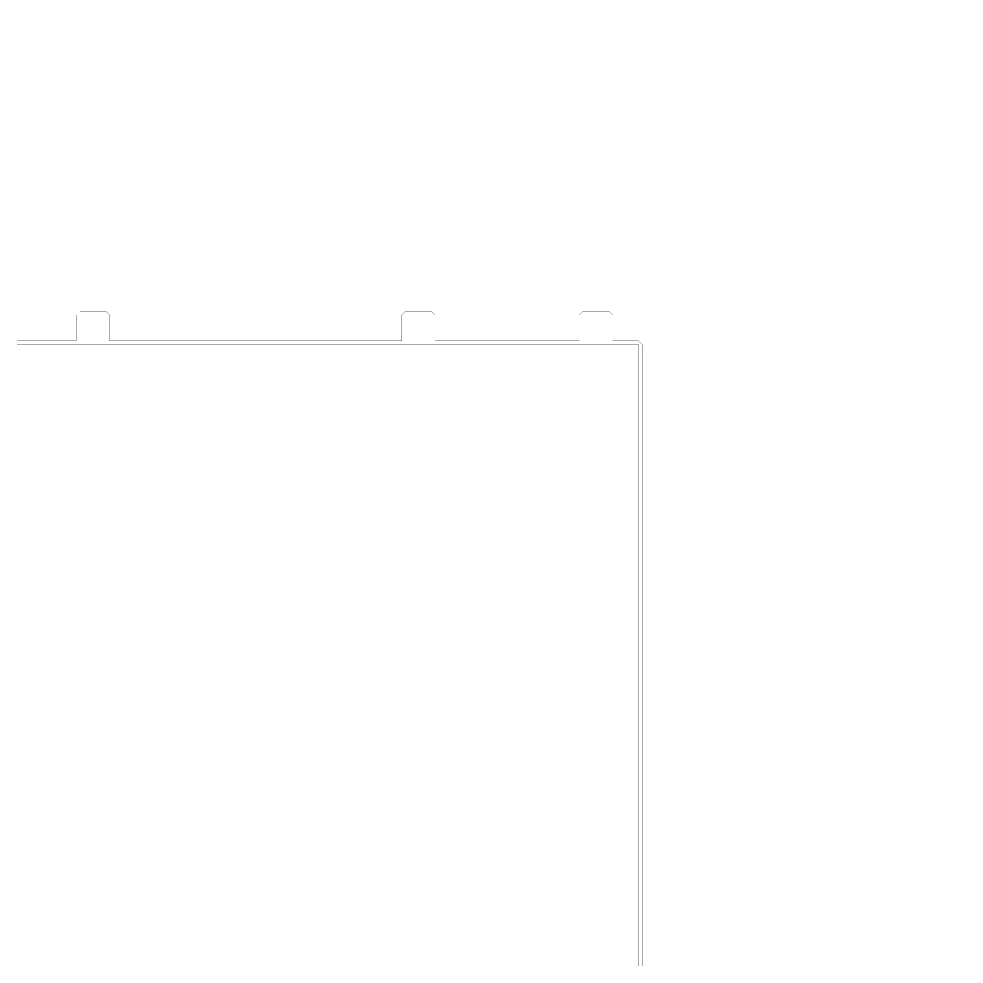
# Model space of a CAD drawing. Header units: metres. Extents: x 0 to 4990, y -4990 to 0.
# Drawn here: x 2495 to 4990, y -2495 to 0 of the extents above; entities that cross this region are included whole.
import ezdxf

# ---------------------------------------------------------------- set-up
doc = ezdxf.new("R2010")
doc.units = ezdxf.units.M
doc.layers.add('conductor', color=1, linetype='Continuous')
doc.layers.add('substrate', color=5, linetype='Continuous')

msp = doc.modelspace()

# ---------------------------------------------------------------- linework, layer by layer
at = {"layer": 'conductor', "const_width": 0.5}
msp.add_lwpolyline([(4130.859375, -2500), (4130.859375, -2490.234375), (4130.859375, -2480.46875), (4130.859375, -2470.703125), (4130.859375, -2460.9375), (4130.859375, -2451.171875), (4130.859375, -2441.40625), (4130.859375, -2431.640625), (4130.859375, -2421.875), (4130.859375, -2412.109375), (4130.859375, -2402.34375), (4130.859375, -2392.578125), (4130.859375, -2382.8125), (4130.859375, -2373.046875), (4130.859375, -2363.28125), (4130.859375, -2353.515625), (4130.859375, -2343.75), (4130.859375, -2333.984375), (4130.859375, -2324.21875), (4130.859375, -2314.453125), (4130.859375, -2304.6875), (4130.859375, -2294.921875), (4130.859375, -2285.15625), (4130.859375, -2275.390625), (4130.859375, -2265.625), (4130.859375, -2255.859375), (4130.859375, -2246.09375), (4130.859375, -2236.328125), (4130.859375, -2226.5625), (4130.859375, -2216.796875), (4130.859375, -2207.03125), (4130.859375, -2197.265625), (4130.859375, -2187.5), (4130.859375, -2177.734375), (4130.859375, -2167.96875), (4130.859375, -2158.203125), (4130.859375, -2148.4375), (4130.859375, -2138.671875), (4130.859375, -2128.90625), (4130.859375, -2119.140625), (4130.859375, -2109.375), (4130.859375, -2099.609375), (4130.859375, -2089.84375), (4130.859375, -2080.078125), (4130.859375, -2070.3125), (4130.859375, -2060.546875), (4130.859375, -2050.78125), (4130.859375, -2041.015625), (4130.859375, -2031.25), (4130.859375, -2021.484375), (4130.859375, -2011.71875), (4130.859375, -2001.953125), (4130.859375, -1992.1875), (4130.859375, -1982.421875), (4130.859375, -1972.65625), (4130.859375, -1962.890625), (4130.859375, -1953.125), (4130.859375, -1943.359375), (4130.859375, -1933.59375), (4130.859375, -1923.828125), (4130.859375, -1914.0625), (4130.859375, -1904.296875), (4130.859375, -1894.53125), (4130.859375, -1884.765625), (4130.859375, -1875), (4130.859375, -1865.234375), (4130.859375, -1855.46875), (4130.859375, -1845.703125), (4130.859375, -1835.9375), (4130.859375, -1826.171875), (4130.859375, -1816.40625), (4130.859375, -1806.640625), (4130.859375, -1796.875), (4130.859375, -1787.109375), (4130.859375, -1777.34375), (4130.859375, -1767.578125), (4130.859375, -1757.8125), (4130.859375, -1748.046875), (4130.859375, -1738.28125), (4130.859375, -1728.515625), (4130.859375, -1718.75), (4130.859375, -1708.984375), (4130.859375, -1699.21875), (4130.859375, -1689.453125), (4130.859375, -1679.6875), (4130.859375, -1669.921875), (4130.859375, -1660.15625), (4130.859375, -1650.390625), (4130.859375, -1640.625), (4130.859375, -1630.859375), (4130.859375, -1621.09375), (4130.859375, -1611.328125), (4130.859375, -1601.5625), (4130.859375, -1591.796875), (4130.859375, -1582.03125), (4130.859375, -1572.265625), (4130.859375, -1562.5), (4130.859375, -1552.734375), (4130.859375, -1542.96875), (4130.859375, -1533.203125), (4130.859375, -1523.4375), (4130.859375, -1513.671875), (4130.859375, -1503.90625), (4130.859375, -1494.140625), (4130.859375, -1484.375), (4130.859375, -1474.609375), (4130.859375, -1464.84375), (4130.859375, -1455.078125), (4130.859375, -1445.3125), (4130.859375, -1435.546875), (4130.859375, -1425.78125), (4130.859375, -1416.015625), (4130.859375, -1406.25), (4130.859375, -1396.484375), (4130.859375, -1386.71875), (4130.859375, -1376.953125), (4130.859375, -1367.1875), (4130.859375, -1357.421875), (4130.859375, -1347.65625), (4130.859375, -1337.890625), (4130.859375, -1328.125), (4130.859375, -1318.359375), (4130.859375, -1308.59375), (4130.859375, -1298.828125), (4130.859375, -1289.0625), (4130.859375, -1279.296875), (4130.859375, -1269.53125), (4130.859375, -1259.765625), (4130.859375, -1250), (4130.859375, -1240.234375), (4130.859375, -1230.46875), (4130.859375, -1220.703125), (4130.859375, -1210.9375), (4130.859375, -1201.171875), (4130.859375, -1191.40625), (4130.859375, -1181.640625), (4130.859375, -1171.875), (4130.859375, -1162.109375), (4130.859375, -1152.34375), (4130.859375, -1142.578125), (4130.859375, -1132.8125), (4130.859375, -1123.046875), (4130.859375, -1113.28125), (4130.859375, -1103.515625), (4130.859375, -1093.75), (4130.859375, -1083.984375), (4130.859375, -1074.21875), (4130.859375, -1064.453125), (4130.859375, -1054.6875), (4130.859375, -1044.921875), (4130.859375, -1035.15625), (4130.859375, -1025.390625), (4130.859375, -1015.625), (4130.859375, -1005.859375), (4130.859375, -996.09375), (4130.859375, -986.328125), (4130.859375, -976.5625), (4130.859375, -966.796875), (4130.859375, -957.03125), (4130.859375, -947.265625), (4130.859375, -937.5), (4130.859375, -927.734375), (4130.859375, -917.96875), (4130.859375, -908.203125), (4130.859375, -898.4375), (4130.859375, -888.671875), (4130.859375, -878.90625), (4130.859375, -869.140625), (4130.859375, -859.375), (4121.09375, -859.375), (4111.328125, -859.375), (4101.5625, -859.375), (4091.796875, -859.375), (4082.03125, -859.375), (4072.265625, -859.375), (4062.5, -859.375), (4052.734375, -859.375), (4042.96875, -859.375), (4033.203125, -859.375), (4023.4375, -859.375), (4013.671875, -859.375), (4003.90625, -859.375), (3994.140625, -859.375), (3984.375, -859.375), (3974.609375, -859.375), (3964.84375, -859.375), (3955.078125, -859.375), (3945.3125, -859.375), (3935.546875, -859.375), (3925.78125, -859.375), (3916.015625, -859.375), (3906.25, -859.375), (3896.484375, -859.375), (3886.71875, -859.375), (3876.953125, -859.375), (3867.1875, -859.375), (3857.421875, -859.375), (3847.65625, -859.375), (3837.890625, -859.375), (3828.125, -859.375), (3818.359375, -859.375), (3808.59375, -859.375), (3798.828125, -859.375), (3789.0625, -859.375), (3779.296875, -859.375), (3769.53125, -859.375), (3759.765625, -859.375), (3750, -859.375), (3740.234375, -859.375), (3730.46875, -859.375), (3720.703125, -859.375), (3710.9375, -859.375), (3701.171875, -859.375), (3691.40625, -859.375), (3681.640625, -859.375), (3671.875, -859.375), (3662.109375, -859.375), (3652.34375, -859.375), (3642.578125, -859.375), (3632.8125, -859.375), (3623.046875, -859.375), (3613.28125, -859.375), (3603.515625, -859.375), (3593.75, -859.375), (3583.984375, -859.375), (3574.21875, -859.375), (3564.453125, -859.375), (3554.6875, -859.375), (3544.921875, -859.375), (3535.15625, -859.375), (3525.390625, -859.375), (3515.625, -859.375), (3505.859375, -859.375), (3496.09375, -859.375), (3486.328125, -859.375), (3476.5625, -859.375), (3466.796875, -859.375), (3457.03125, -859.375), (3447.265625, -859.375), (3437.5, -859.375), (3427.734375, -859.375), (3417.96875, -859.375), (3408.203125, -859.375), (3398.4375, -859.375), (3388.671875, -859.375), (3378.90625, -859.375), (3369.140625, -859.375), (3359.375, -859.375), (3349.609375, -859.375), (3339.84375, -859.375), (3330.078125, -859.375), (3320.3125, -859.375), (3310.546875, -859.375), (3300.78125, -859.375), (3291.015625, -859.375), (3281.25, -859.375), (3271.484375, -859.375), (3261.71875, -859.375), (3251.953125, -859.375), (3242.1875, -859.375), (3232.421875, -859.375), (3222.65625, -859.375), (3212.890625, -859.375), (3203.125, -859.375), (3193.359375, -859.375), (3183.59375, -859.375), (3173.828125, -859.375), (3164.0625, -859.375), (3154.296875, -859.375), (3144.53125, -859.375), (3134.765625, -859.375), (3125, -859.375), (3115.234375, -859.375), (3105.46875, -859.375), (3095.703125, -859.375), (3085.9375, -859.375), (3076.171875, -859.375), (3066.40625, -859.375), (3056.640625, -859.375), (3046.875, -859.375), (3037.109375, -859.375), (3027.34375, -859.375), (3017.578125, -859.375), (3007.8125, -859.375), (2998.046875, -859.375), (2988.28125, -859.375), (2978.515625, -859.375), (2968.75, -859.375), (2958.984375, -859.375), (2949.21875, -859.375), (2939.453125, -859.375), (2929.6875, -859.375), (2919.921875, -859.375), (2910.15625, -859.375), (2900.390625, -859.375), (2890.625, -859.375), (2880.859375, -859.375), (2871.09375, -859.375), (2861.328125, -859.375), (2851.5625, -859.375), (2841.796875, -859.375), (2832.03125, -859.375), (2822.265625, -859.375), (2812.5, -859.375), (2802.734375, -859.375), (2792.96875, -859.375), (2783.203125, -859.375), (2773.4375, -859.375), (2763.671875, -859.375), (2753.90625, -859.375), (2744.140625, -859.375), (2734.375, -859.375), (2724.609375, -859.375), (2714.84375, -859.375), (2705.078125, -859.375), (2695.3125, -859.375), (2685.546875, -859.375), (2675.78125, -859.375), (2666.015625, -859.375), (2656.25, -859.375), (2646.484375, -859.375), (2636.71875, -859.375), (2626.953125, -859.375), (2617.1875, -859.375), (2607.421875, -859.375), (2597.65625, -859.375), (2587.890625, -859.375), (2578.125, -859.375), (2568.359375, -859.375), (2558.59375, -859.375), (2548.828125, -859.375), (2539.0625, -859.375), (2529.296875, -859.375), (2519.53125, -859.375), (2509.765625, -859.375), (2500, -859.375), (2490.234375, -859.375)], dxfattribs=at)
at = {"layer": 'substrate', "const_width": 0.5}
for points in [[(4990.234375, -2500), (4990.234375, -2490.234375), (4990.234375, -2480.46875), (4990.234375, -2470.703125), (4990.234375, -2460.9375), (4990.234375, -2451.171875), (4990.234375, -2441.40625), (4990.234375, -2431.640625), (4990.234375, -2421.875), (4990.234375, -2412.109375), (4990.234375, -2402.34375), (4990.234375, -2392.578125), (4990.234375, -2382.8125), (4990.234375, -2373.046875), (4990.234375, -2363.28125), (4990.234375, -2353.515625), (4990.234375, -2343.75), (4990.234375, -2333.984375), (4990.234375, -2324.21875), (4990.234375, -2314.453125), (4990.234375, -2304.6875), (4990.234375, -2294.921875), (4990.234375, -2285.15625), (4990.234375, -2275.390625), (4990.234375, -2265.625), (4990.234375, -2255.859375), (4990.234375, -2246.09375), (4990.234375, -2236.328125), (4990.234375, -2226.5625), (4990.234375, -2216.796875), (4990.234375, -2207.03125), (4990.234375, -2197.265625), (4990.234375, -2187.5), (4990.234375, -2177.734375), (4990.234375, -2167.96875), (4990.234375, -2158.203125), (4990.234375, -2148.4375), (4990.234375, -2138.671875), (4990.234375, -2128.90625), (4990.234375, -2119.140625), (4990.234375, -2109.375), (4990.234375, -2099.609375), (4990.234375, -2089.84375), (4990.234375, -2080.078125), (4990.234375, -2070.3125), (4990.234375, -2060.546875), (4990.234375, -2050.78125), (4990.234375, -2041.015625), (4990.234375, -2031.25), (4990.234375, -2021.484375), (4990.234375, -2011.71875), (4990.234375, -2001.953125), (4990.234375, -1992.1875), (4990.234375, -1982.421875), (4990.234375, -1972.65625), (4990.234375, -1962.890625), (4990.234375, -1953.125), (4990.234375, -1943.359375), (4990.234375, -1933.59375), (4990.234375, -1923.828125), (4990.234375, -1914.0625), (4990.234375, -1904.296875), (4990.234375, -1894.53125), (4990.234375, -1884.765625), (4990.234375, -1875), (4990.234375, -1865.234375), (4990.234375, -1855.46875), (4990.234375, -1845.703125), (4990.234375, -1835.9375), (4990.234375, -1826.171875), (4990.234375, -1816.40625), (4990.234375, -1806.640625), (4990.234375, -1796.875), (4990.234375, -1787.109375), (4990.234375, -1777.34375), (4990.234375, -1767.578125), (4990.234375, -1757.8125), (4990.234375, -1748.046875), (4990.234375, -1738.28125), (4990.234375, -1728.515625), (4990.234375, -1718.75), (4990.234375, -1708.984375), (4990.234375, -1699.21875), (4990.234375, -1689.453125), (4990.234375, -1679.6875), (4990.234375, -1669.921875), (4990.234375, -1660.15625), (4990.234375, -1650.390625), (4990.234375, -1640.625), (4990.234375, -1630.859375), (4990.234375, -1621.09375), (4990.234375, -1611.328125), (4990.234375, -1601.5625), (4990.234375, -1591.796875), (4990.234375, -1582.03125), (4990.234375, -1572.265625), (4990.234375, -1562.5), (4990.234375, -1552.734375), (4990.234375, -1542.96875), (4990.234375, -1533.203125), (4990.234375, -1523.4375), (4990.234375, -1513.671875), (4990.234375, -1503.90625), (4990.234375, -1494.140625), (4990.234375, -1484.375), (4990.234375, -1474.609375), (4990.234375, -1464.84375), (4990.234375, -1455.078125), (4990.234375, -1445.3125), (4990.234375, -1435.546875), (4990.234375, -1425.78125), (4990.234375, -1416.015625), (4990.234375, -1406.25), (4990.234375, -1396.484375), (4990.234375, -1386.71875), (4990.234375, -1376.953125), (4990.234375, -1367.1875), (4990.234375, -1357.421875), (4990.234375, -1347.65625), (4990.234375, -1337.890625), (4990.234375, -1328.125), (4990.234375, -1318.359375), (4990.234375, -1308.59375), (4990.234375, -1298.828125), (4990.234375, -1289.0625), (4990.234375, -1279.296875), (4990.234375, -1269.53125), (4990.234375, -1259.765625), (4990.234375, -1250), (4990.234375, -1240.234375), (4990.234375, -1230.46875), (4990.234375, -1220.703125), (4990.234375, -1210.9375), (4990.234375, -1201.171875), (4990.234375, -1191.40625), (4990.234375, -1181.640625), (4990.234375, -1171.875), (4990.234375, -1162.109375), (4990.234375, -1152.34375), (4990.234375, -1142.578125), (4990.234375, -1132.8125), (4990.234375, -1123.046875), (4990.234375, -1113.28125), (4990.234375, -1103.515625), (4990.234375, -1093.75), (4990.234375, -1083.984375), (4990.234375, -1074.21875), (4990.234375, -1064.453125), (4990.234375, -1054.6875), (4990.234375, -1044.921875), (4990.234375, -1035.15625), (4990.234375, -1025.390625), (4990.234375, -1015.625), (4990.234375, -1005.859375), (4990.234375, -996.09375), (4990.234375, -986.328125), (4990.234375, -976.5625), (4990.234375, -966.796875), (4990.234375, -957.03125), (4990.234375, -947.265625), (4990.234375, -937.5), (4990.234375, -927.734375), (4990.234375, -917.96875), (4990.234375, -908.203125), (4990.234375, -898.4375), (4990.234375, -888.671875), (4990.234375, -878.90625), (4990.234375, -869.140625), (4990.234375, -859.375), (4990.234375, -849.609375), (4990.234375, -839.84375), (4990.234375, -830.078125), (4990.234375, -820.3125), (4990.234375, -810.546875), (4990.234375, -800.78125), (4990.234375, -791.015625), (4990.234375, -781.25), (4990.234375, -771.484375), (4990.234375, -761.71875), (4990.234375, -751.953125), (4990.234375, -742.1875), (4990.234375, -732.421875), (4990.234375, -722.65625), (4990.234375, -712.890625), (4990.234375, -703.125), (4990.234375, -693.359375), (4990.234375, -683.59375), (4990.234375, -673.828125), (4990.234375, -664.0625), (4990.234375, -654.296875), (4990.234375, -644.53125), (4990.234375, -634.765625), (4990.234375, -625), (4990.234375, -615.234375), (4990.234375, -605.46875), (4990.234375, -595.703125), (4990.234375, -585.9375), (4990.234375, -576.171875), (4990.234375, -566.40625), (4990.234375, -556.640625), (4990.234375, -546.875), (4990.234375, -537.109375), (4990.234375, -527.34375), (4990.234375, -517.578125), (4990.234375, -507.8125), (4990.234375, -498.046875), (4990.234375, -488.28125), (4990.234375, -478.515625), (4990.234375, -468.75), (4990.234375, -458.984375), (4990.234375, -449.21875), (4990.234375, -439.453125), (4990.234375, -429.6875), (4990.234375, -419.921875), (4990.234375, -410.15625), (4990.234375, -400.390625), (4990.234375, -390.625), (4990.234375, -380.859375), (4990.234375, -371.09375), (4990.234375, -361.328125), (4990.234375, -351.5625), (4990.234375, -341.796875), (4990.234375, -332.03125), (4990.234375, -322.265625), (4990.234375, -312.5), (4990.234375, -302.734375), (4990.234375, -292.96875), (4990.234375, -283.203125), (4990.234375, -273.4375), (4990.234375, -263.671875), (4990.234375, -253.90625), (4990.234375, -244.140625), (4990.234375, -234.375), (4990.234375, -224.609375), (4990.234375, -214.84375), (4990.234375, -205.078125), (4990.234375, -195.3125), (4990.234375, -185.546875), (4990.234375, -175.78125), (4990.234375, -166.015625), (4990.234375, -156.25), (4990.234375, -146.484375), (4990.234375, -136.71875), (4990.234375, -126.953125), (4990.234375, -117.1875), (4990.234375, -107.421875), (4990.234375, -97.65625), (4990.234375, -87.890625), (4990.234375, -78.125), (4990.234375, -68.359375), (4990.234375, -58.59375), (4990.234375, -48.828125), (4990.234375, -39.0625), (4990.234375, -29.296875), (4990.234375, -19.53125), (4990.234375, -9.765625), (4990.234375, 0), (4980.46875, 0), (4970.703125, 0), (4960.9375, 0), (4951.171875, 0), (4941.40625, 0), (4931.640625, 0), (4921.875, 0), (4912.109375, 0), (4902.34375, 0), (4892.578125, 0), (4882.8125, 0), (4873.046875, 0), (4863.28125, 0), (4853.515625, 0), (4843.75, 0), (4833.984375, 0), (4824.21875, 0), (4814.453125, 0), (4804.6875, 0), (4794.921875, 0), (4785.15625, 0), (4775.390625, 0), (4765.625, 0), (4755.859375, 0), (4746.09375, 0), (4736.328125, 0), (4726.5625, 0), (4716.796875, 0), (4707.03125, 0), (4697.265625, 0), (4687.5, 0), (4677.734375, 0), (4667.96875, 0), (4658.203125, 0), (4648.4375, 0), (4638.671875, 0), (4628.90625, 0), (4619.140625, 0), (4609.375, 0), (4599.609375, 0), (4589.84375, 0), (4580.078125, 0), (4570.3125, 0), (4560.546875, 0), (4550.78125, 0), (4541.015625, 0), (4531.25, 0), (4521.484375, 0), (4511.71875, 0), (4501.953125, 0), (4492.1875, 0), (4482.421875, 0), (4472.65625, 0), (4462.890625, 0), (4453.125, 0), (4443.359375, 0), (4433.59375, 0), (4423.828125, 0), (4414.0625, 0), (4404.296875, 0), (4394.53125, 0), (4384.765625, 0), (4375, 0), (4365.234375, 0), (4355.46875, 0), (4345.703125, 0), (4335.9375, 0), (4326.171875, 0), (4316.40625, 0), (4306.640625, 0), (4296.875, 0), (4287.109375, 0), (4277.34375, 0), (4267.578125, 0), (4257.8125, 0), (4248.046875, 0), (4238.28125, 0), (4228.515625, 0), (4218.75, 0), (4208.984375, 0), (4199.21875, 0), (4189.453125, 0), (4179.6875, 0), (4169.921875, 0), (4160.15625, 0), (4150.390625, 0), (4140.625, 0), (4130.859375, 0), (4121.09375, 0), (4111.328125, 0), (4101.5625, 0), (4091.796875, 0), (4082.03125, 0), (4072.265625, 0), (4062.5, 0), (4052.734375, 0), (4042.96875, 0), (4033.203125, 0), (4023.4375, 0), (4013.671875, 0), (4003.90625, 0), (3994.140625, 0), (3984.375, 0), (3974.609375, 0), (3964.84375, 0), (3955.078125, 0), (3945.3125, 0), (3935.546875, 0), (3925.78125, 0), (3916.015625, 0), (3906.25, 0), (3896.484375, 0), (3886.71875, 0), (3876.953125, 0), (3867.1875, 0), (3857.421875, 0), (3847.65625, 0), (3837.890625, 0), (3828.125, 0), (3818.359375, 0), (3808.59375, 0), (3798.828125, 0), (3789.0625, 0), (3779.296875, 0), (3769.53125, 0), (3759.765625, 0), (3750, 0), (3740.234375, 0), (3730.46875, 0), (3720.703125, 0), (3710.9375, 0), (3701.171875, 0), (3691.40625, 0), (3681.640625, 0), (3671.875, 0), (3662.109375, 0), (3652.34375, 0), (3642.578125, 0), (3632.8125, 0), (3623.046875, 0), (3613.28125, 0), (3603.515625, 0), (3593.75, 0), (3583.984375, 0), (3574.21875, 0), (3564.453125, 0), (3554.6875, 0), (3544.921875, 0), (3535.15625, 0), (3525.390625, 0), (3515.625, 0), (3505.859375, 0), (3496.09375, 0), (3486.328125, 0), (3476.5625, 0), (3466.796875, 0), (3457.03125, 0), (3447.265625, 0), (3437.5, 0), (3427.734375, 0), (3417.96875, 0), (3408.203125, 0), (3398.4375, 0), (3388.671875, 0), (3378.90625, 0), (3369.140625, 0), (3359.375, 0), (3349.609375, 0), (3339.84375, 0), (3330.078125, 0), (3320.3125, 0), (3310.546875, 0), (3300.78125, 0), (3291.015625, 0), (3281.25, 0), (3271.484375, 0), (3261.71875, 0), (3251.953125, 0), (3242.1875, 0), (3232.421875, 0), (3222.65625, 0), (3212.890625, 0), (3203.125, 0), (3193.359375, 0), (3183.59375, 0), (3173.828125, 0), (3164.0625, 0), (3154.296875, 0), (3144.53125, 0), (3134.765625, 0), (3125, 0), (3115.234375, 0), (3105.46875, 0), (3095.703125, 0), (3085.9375, 0), (3076.171875, 0), (3066.40625, 0), (3056.640625, 0), (3046.875, 0), (3037.109375, 0), (3027.34375, 0), (3017.578125, 0), (3007.8125, 0), (2998.046875, 0), (2988.28125, 0), (2978.515625, 0), (2968.75, 0), (2958.984375, 0), (2949.21875, 0), (2939.453125, 0), (2929.6875, 0), (2919.921875, 0), (2910.15625, 0), (2900.390625, 0), (2890.625, 0), (2880.859375, 0), (2871.09375, 0), (2861.328125, 0), (2851.5625, 0), (2841.796875, 0), (2832.03125, 0), (2822.265625, 0), (2812.5, 0), (2802.734375, 0), (2792.96875, 0), (2783.203125, 0), (2773.4375, 0), (2763.671875, 0), (2753.90625, 0), (2744.140625, 0), (2734.375, 0), (2724.609375, 0), (2714.84375, 0), (2705.078125, 0), (2695.3125, 0), (2685.546875, 0), (2675.78125, 0), (2666.015625, 0), (2656.25, 0), (2646.484375, 0), (2636.71875, 0), (2626.953125, 0), (2617.1875, 0), (2607.421875, 0), (2597.65625, 0), (2587.890625, 0), (2578.125, 0), (2568.359375, 0), (2558.59375, 0), (2548.828125, 0), (2539.0625, 0), (2529.296875, 0), (2519.53125, 0), (2509.765625, 0), (2500, 0), (2490.234375, 0)], [(2490.234375, -849.609375), (2500, -849.609375), (2509.765625, -849.609375), (2519.53125, -849.609375), (2529.296875, -849.609375), (2539.0625, -849.609375), (2548.828125, -849.609375), (2558.59375, -849.609375), (2568.359375, -849.609375), (2578.125, -849.609375), (2587.890625, -849.609375), (2597.65625, -849.609375), (2607.421875, -849.609375), (2617.1875, -849.609375), (2626.953125, -849.609375), (2636.71875, -849.609375), (2646.484375, -849.609375), (2646.484375, -839.84375), (2646.484375, -830.078125), (2646.484375, -820.3125), (2646.484375, -810.546875), (2646.484375, -800.78125), (2646.484375, -791.015625), (2646.484375, -781.25), (2656.25, -771.484375), (2666.015625, -771.484375), (2675.78125, -771.484375), (2685.546875, -771.484375), (2695.3125, -771.484375), (2705.078125, -771.484375), (2714.84375, -771.484375), (2724.609375, -771.484375), (2734.375, -781.25), (2734.375, -791.015625), (2734.375, -800.78125), (2734.375, -810.546875), (2734.375, -820.3125), (2734.375, -830.078125), (2734.375, -839.84375), (2734.375, -849.609375), (2744.140625, -849.609375), (2753.90625, -849.609375), (2763.671875, -849.609375), (2773.4375, -849.609375), (2783.203125, -849.609375), (2792.96875, -849.609375), (2802.734375, -849.609375), (2812.5, -849.609375), (2822.265625, -849.609375), (2832.03125, -849.609375), (2841.796875, -849.609375), (2851.5625, -849.609375), (2861.328125, -849.609375), (2871.09375, -849.609375), (2880.859375, -849.609375), (2890.625, -849.609375), (2900.390625, -849.609375), (2910.15625, -849.609375), (2919.921875, -849.609375), (2929.6875, -849.609375), (2939.453125, -849.609375), (2949.21875, -849.609375), (2958.984375, -849.609375), (2968.75, -849.609375), (2978.515625, -849.609375), (2988.28125, -849.609375), (2998.046875, -849.609375), (3007.8125, -849.609375), (3017.578125, -849.609375), (3027.34375, -849.609375), (3037.109375, -849.609375), (3046.875, -849.609375), (3056.640625, -849.609375), (3066.40625, -849.609375), (3076.171875, -849.609375), (3085.9375, -849.609375), (3095.703125, -849.609375), (3105.46875, -849.609375), (3115.234375, -849.609375), (3125, -849.609375), (3134.765625, -849.609375), (3144.53125, -849.609375), (3154.296875, -849.609375), (3164.0625, -849.609375), (3173.828125, -849.609375), (3183.59375, -849.609375), (3193.359375, -849.609375), (3203.125, -849.609375), (3212.890625, -849.609375), (3222.65625, -849.609375), (3232.421875, -849.609375), (3242.1875, -849.609375), (3251.953125, -849.609375), (3261.71875, -849.609375), (3271.484375, -849.609375), (3281.25, -849.609375), (3291.015625, -849.609375), (3300.78125, -849.609375), (3310.546875, -849.609375), (3320.3125, -849.609375), (3330.078125, -849.609375), (3339.84375, -849.609375), (3349.609375, -849.609375), (3359.375, -849.609375), (3369.140625, -849.609375), (3378.90625, -849.609375), (3388.671875, -849.609375), (3398.4375, -849.609375), (3408.203125, -849.609375), (3417.96875, -849.609375), (3427.734375, -849.609375), (3437.5, -849.609375), (3447.265625, -849.609375), (3457.03125, -849.609375), (3466.796875, -849.609375), (3476.5625, -849.609375), (3486.328125, -849.609375), (3496.09375, -849.609375), (3505.859375, -849.609375), (3505.859375, -839.84375), (3505.859375, -830.078125), (3505.859375, -820.3125), (3505.859375, -810.546875), (3505.859375, -800.78125), (3505.859375, -791.015625), (3505.859375, -781.25), (3515.625, -771.484375), (3525.390625, -771.484375), (3535.15625, -771.484375), (3544.921875, -771.484375), (3554.6875, -771.484375), (3564.453125, -771.484375), (3574.21875, -771.484375), (3583.984375, -771.484375), (3593.75, -781.25), (3593.75, -791.015625), (3593.75, -800.78125), (3593.75, -810.546875), (3593.75, -820.3125), (3593.75, -830.078125), (3593.75, -839.84375), (3593.75, -849.609375), (3603.515625, -849.609375), (3613.28125, -849.609375), (3623.046875, -849.609375), (3632.8125, -849.609375), (3642.578125, -849.609375), (3652.34375, -849.609375), (3662.109375, -849.609375), (3671.875, -849.609375), (3681.640625, -849.609375), (3691.40625, -849.609375), (3701.171875, -849.609375), (3710.9375, -849.609375), (3720.703125, -849.609375), (3730.46875, -849.609375), (3740.234375, -849.609375), (3750, -849.609375), (3759.765625, -849.609375), (3769.53125, -849.609375), (3779.296875, -849.609375), (3789.0625, -849.609375), (3798.828125, -849.609375), (3808.59375, -849.609375), (3818.359375, -849.609375), (3828.125, -849.609375), (3837.890625, -849.609375), (3847.65625, -849.609375), (3857.421875, -849.609375), (3867.1875, -849.609375), (3876.953125, -849.609375), (3886.71875, -849.609375), (3896.484375, -849.609375), (3906.25, -849.609375), (3916.015625, -849.609375), (3925.78125, -849.609375), (3935.546875, -849.609375), (3945.3125, -849.609375), (3955.078125, -849.609375), (3964.84375, -849.609375), (3974.609375, -849.609375), (3974.609375, -839.84375), (3974.609375, -830.078125), (3974.609375, -820.3125), (3974.609375, -810.546875), (3974.609375, -800.78125), (3974.609375, -791.015625), (3974.609375, -781.25), (3984.375, -771.484375), (3994.140625, -771.484375), (4003.90625, -771.484375), (4013.671875, -771.484375), (4023.4375, -771.484375), (4033.203125, -771.484375), (4042.96875, -771.484375), (4052.734375, -771.484375), (4062.5, -781.25), (4062.5, -791.015625), (4062.5, -800.78125), (4062.5, -810.546875), (4062.5, -820.3125), (4062.5, -830.078125), (4062.5, -839.84375), (4062.5, -849.609375), (4072.265625, -849.609375), (4082.03125, -849.609375), (4091.796875, -849.609375), (4101.5625, -849.609375), (4111.328125, -849.609375), (4121.09375, -849.609375), (4130.859375, -849.609375), (4140.625, -859.375), (4140.625, -869.140625), (4140.625, -878.90625), (4140.625, -888.671875), (4140.625, -898.4375), (4140.625, -908.203125), (4140.625, -917.96875), (4140.625, -927.734375), (4140.625, -937.5), (4140.625, -947.265625), (4140.625, -957.03125), (4140.625, -966.796875), (4140.625, -976.5625), (4140.625, -986.328125), (4140.625, -996.09375), (4140.625, -1005.859375), (4140.625, -1015.625), (4140.625, -1025.390625), (4140.625, -1035.15625), (4140.625, -1044.921875), (4140.625, -1054.6875), (4140.625, -1064.453125), (4140.625, -1074.21875), (4140.625, -1083.984375), (4140.625, -1093.75), (4140.625, -1103.515625), (4140.625, -1113.28125), (4140.625, -1123.046875), (4140.625, -1132.8125), (4140.625, -1142.578125), (4140.625, -1152.34375), (4140.625, -1162.109375), (4140.625, -1171.875), (4140.625, -1181.640625), (4140.625, -1191.40625), (4140.625, -1201.171875), (4140.625, -1210.9375), (4140.625, -1220.703125), (4140.625, -1230.46875), (4140.625, -1240.234375), (4140.625, -1250), (4140.625, -1259.765625), (4140.625, -1269.53125), (4140.625, -1279.296875), (4140.625, -1289.0625), (4140.625, -1298.828125), (4140.625, -1308.59375), (4140.625, -1318.359375), (4140.625, -1328.125), (4140.625, -1337.890625), (4140.625, -1347.65625), (4140.625, -1357.421875), (4140.625, -1367.1875), (4140.625, -1376.953125), (4140.625, -1386.71875), (4140.625, -1396.484375), (4140.625, -1406.25), (4140.625, -1416.015625), (4140.625, -1425.78125), (4140.625, -1435.546875), (4140.625, -1445.3125), (4140.625, -1455.078125), (4140.625, -1464.84375), (4140.625, -1474.609375), (4140.625, -1484.375), (4140.625, -1494.140625), (4140.625, -1503.90625), (4140.625, -1513.671875), (4140.625, -1523.4375), (4140.625, -1533.203125), (4140.625, -1542.96875), (4140.625, -1552.734375), (4140.625, -1562.5), (4140.625, -1572.265625), (4140.625, -1582.03125), (4140.625, -1591.796875), (4140.625, -1601.5625), (4140.625, -1611.328125), (4140.625, -1621.09375), (4140.625, -1630.859375), (4140.625, -1640.625), (4140.625, -1650.390625), (4140.625, -1660.15625), (4140.625, -1669.921875), (4140.625, -1679.6875), (4140.625, -1689.453125), (4140.625, -1699.21875), (4140.625, -1708.984375), (4140.625, -1718.75), (4140.625, -1728.515625), (4140.625, -1738.28125), (4140.625, -1748.046875), (4140.625, -1757.8125), (4140.625, -1767.578125), (4140.625, -1777.34375), (4140.625, -1787.109375), (4140.625, -1796.875), (4140.625, -1806.640625), (4140.625, -1816.40625), (4140.625, -1826.171875), (4140.625, -1835.9375), (4140.625, -1845.703125), (4140.625, -1855.46875), (4140.625, -1865.234375), (4140.625, -1875), (4140.625, -1884.765625), (4140.625, -1894.53125), (4140.625, -1904.296875), (4140.625, -1914.0625), (4140.625, -1923.828125), (4140.625, -1933.59375), (4140.625, -1943.359375), (4140.625, -1953.125), (4140.625, -1962.890625), (4140.625, -1972.65625), (4140.625, -1982.421875), (4140.625, -1992.1875), (4140.625, -2001.953125), (4140.625, -2011.71875), (4140.625, -2021.484375), (4140.625, -2031.25), (4140.625, -2041.015625), (4140.625, -2050.78125), (4140.625, -2060.546875), (4140.625, -2070.3125), (4140.625, -2080.078125), (4140.625, -2089.84375), (4140.625, -2099.609375), (4140.625, -2109.375), (4140.625, -2119.140625), (4140.625, -2128.90625), (4140.625, -2138.671875), (4140.625, -2148.4375), (4140.625, -2158.203125), (4140.625, -2167.96875), (4140.625, -2177.734375), (4140.625, -2187.5), (4140.625, -2197.265625), (4140.625, -2207.03125), (4140.625, -2216.796875), (4140.625, -2226.5625), (4140.625, -2236.328125), (4140.625, -2246.09375), (4140.625, -2255.859375), (4140.625, -2265.625), (4140.625, -2275.390625), (4140.625, -2285.15625), (4140.625, -2294.921875), (4140.625, -2304.6875), (4140.625, -2314.453125), (4140.625, -2324.21875), (4140.625, -2333.984375), (4140.625, -2343.75), (4140.625, -2353.515625), (4140.625, -2363.28125), (4140.625, -2373.046875), (4140.625, -2382.8125), (4140.625, -2392.578125), (4140.625, -2402.34375), (4140.625, -2412.109375), (4140.625, -2421.875), (4140.625, -2431.640625), (4140.625, -2441.40625), (4140.625, -2451.171875), (4140.625, -2460.9375), (4140.625, -2470.703125), (4140.625, -2480.46875), (4140.625, -2490.234375), (4140.625, -2500)]]:
    msp.add_lwpolyline(points, dxfattribs=at)

doc.saveas('drawing.dxf')
